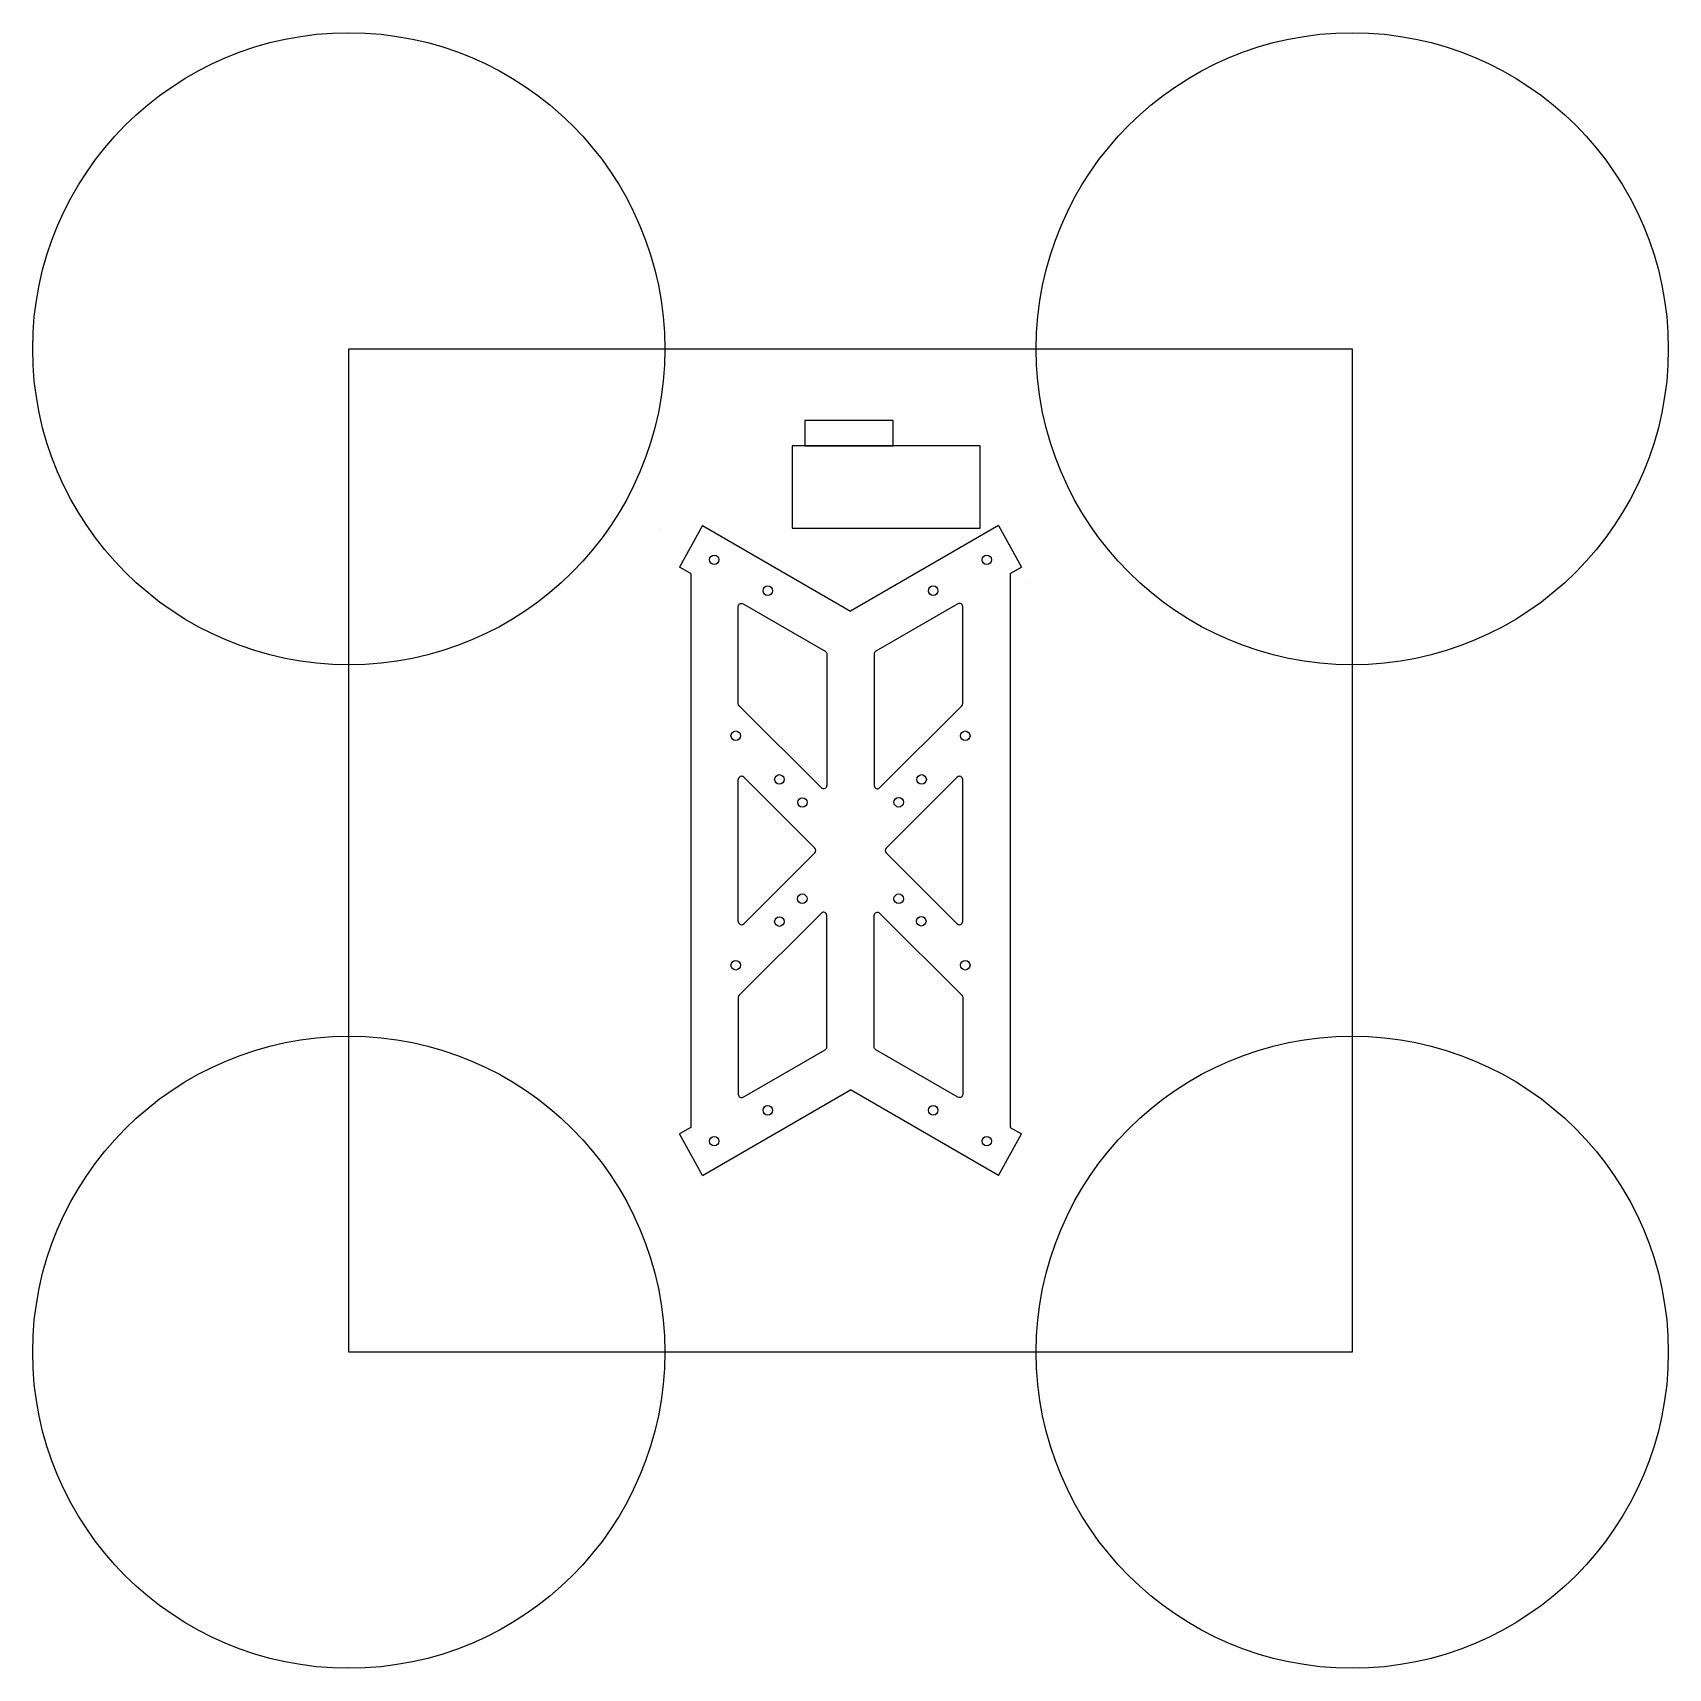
# Model space of a CAD drawing. Header units: inches. Extents: x -259 to 259, y -259 to 259.
import ezdxf

# ---------------------------------------------------------------- set-up
doc = ezdxf.new("R2010")
doc.units = ezdxf.units.IN
doc.header["$MEASUREMENT"] = 0
for name, color, linetype in [('30', 6, 'Continuous'), ('constrains', 5, 'Continuous'), ('gopro', 1, 'Continuous')]:
    doc.layers.add(name, color=color, linetype=linetype)
doc.layers.get('0').freeze()

# ---------------------------------------------------------------- blocks, each defined once
blk = doc.blocks.new('gopro')
for points in [[(4, 26), (32, 26), (32, 34), (4, 34)], [(0, 0), (59.5, 0), (59.5, 26), (0, 26)]]:
    blk.add_lwpolyline(points, close=True)

msp = doc.modelspace()

# ---------------------------------------------------------------- linework, layer by layer
at = {"layer": '30'}
for p, q in [((158.75, 158.75), (158.75, 158.75)), ((-46.87, 102.81), (-54.13, 89.69)), ((-46.87, 102.81), (0, 75.75)), ((46.87, 102.81), (0, 75.75)), ((46.87, 102.81), (54.13, 89.69)), ((-50.5, 87.59), (-50.5, -87.59)), ((50.5, 87.59), (50.5, -87.59)), ((56.79, 84.87), (56.79, 84.87)), ((-35.5, -22.48), (-35.5, 22.48)), ((-33.79, 23.19), (-11.31, 0.71)), ((33.79, 23.19), (11.31, 0.71)), ((35.5, -22.48), (35.5, 22.48)), ((-11.31, -0.71), (-33.79, -23.19)), ((11.31, -0.71), (33.79, -23.19)), ((-46.87, -102.81), (0, -75.75)), ((46.87, -102.81), (0, -75.75)), ((-50.5, -87.59), (-54.13, -89.69)), ((50.5, -87.59), (54.13, -89.69)), ((-46.87, -102.81), (-54.13, -89.69)), ((46.87, -102.81), (54.13, -89.69))]:
    msp.add_line(p, q, dxfattribs=at)
msp.add_lwpolyline([(-60.46, 102), (-60.46, 102), (-60.46, 102), (-60.46, 102)], close=True, dxfattribs=at)
for points in [[(-50.5, 87.59), (-54.13, 89.69)], [(50.5, 87.59), (54.13, 89.69)]]:
    msp.add_lwpolyline(points, dxfattribs=at)
for points in [[(-7.5, 20.52, -0.668179), (-9.21, 19.81), (-35.21, 45.81, -0.198912), (-35.5, 46.52), (-35.5, 77.2, -0.57735), (-34, 78.06), (-8, 63.05, -0.267949), (-7.5, 62.19), (-7.5, 20.52)], [(7.5, 20.52, 0.668179), (9.21, 19.81), (35.21, 45.81, 0.198912), (35.5, 46.52), (35.5, 77.2, 0.57735), (34, 78.06), (8, 63.05, 0.267949), (7.5, 62.19), (7.5, 20.52)], [(-7.5, -20.52, 0.668179), (-9.21, -19.81), (-35.21, -45.81, 0.198912), (-35.5, -46.52), (-35.5, -77.2, 0.57735), (-34, -78.06), (-8, -63.05, 0.267949), (-7.5, -62.19), (-7.5, -20.52)], [(7.5, -20.52, -0.668179), (9.21, -19.81), (35.21, -45.81, -0.198912), (35.5, -46.52), (35.5, -77.2, -0.57735), (34, -78.06), (8, -63.05, -0.267949), (7.5, -62.19), (7.5, -20.52)]]:
    msp.add_lwpolyline(points, format="xyb", dxfattribs=at)
for centre in [(-43.11, 91.98), (43.11, 91.98), (-26.18, 82.21), (26.18, 82.21), (-36.32, 36.32), (36.32, 36.32), (-22.5, 22.5), (22.5, 22.5), (-15.2, 15.2), (15.25, 15.25), (-15.25, -15.25), (15.25, -15.25), (-22.5, -22.5), (22.4, -22.4), (-36.32, -36.32), (36.32, -36.32), (-26.18, -82.21), (26.18, -82.21), (-43.11, -91.98), (43.11, -91.98)]:
    msp.add_circle(centre, 1.5, dxfattribs=at)
for centre, start, end in [((-34.5, 22.48), 45, 180), ((34.5, 22.48), 0, 135), ((-12.02, 0), 315, 45), ((12.02, 0), 135, 225), ((-34.5, -22.48), 180, 315), ((34.5, -22.48), 225, 0)]:
    msp.add_arc(centre, 1, start, end, dxfattribs=at)
at = {"layer": 'constrains'}
msp.add_lwpolyline([(-158.75, 158.75), (158.75, 158.75), (158.75, -158.75), (-158.75, -158.75)], close=True, dxfattribs=at)
for centre in [(-158.75, 158.75), (158.75, 158.75), (-158.75, -158.75), (158.75, -158.75)]:
    msp.add_circle(centre, 100, dxfattribs=at)

# ---------------------------------------------------------------- block references
at = {"layer": 'gopro'}
msp.add_blockref('gopro', (-18.5, 102), dxfattribs=at)

doc.saveas('drawing.dxf')
